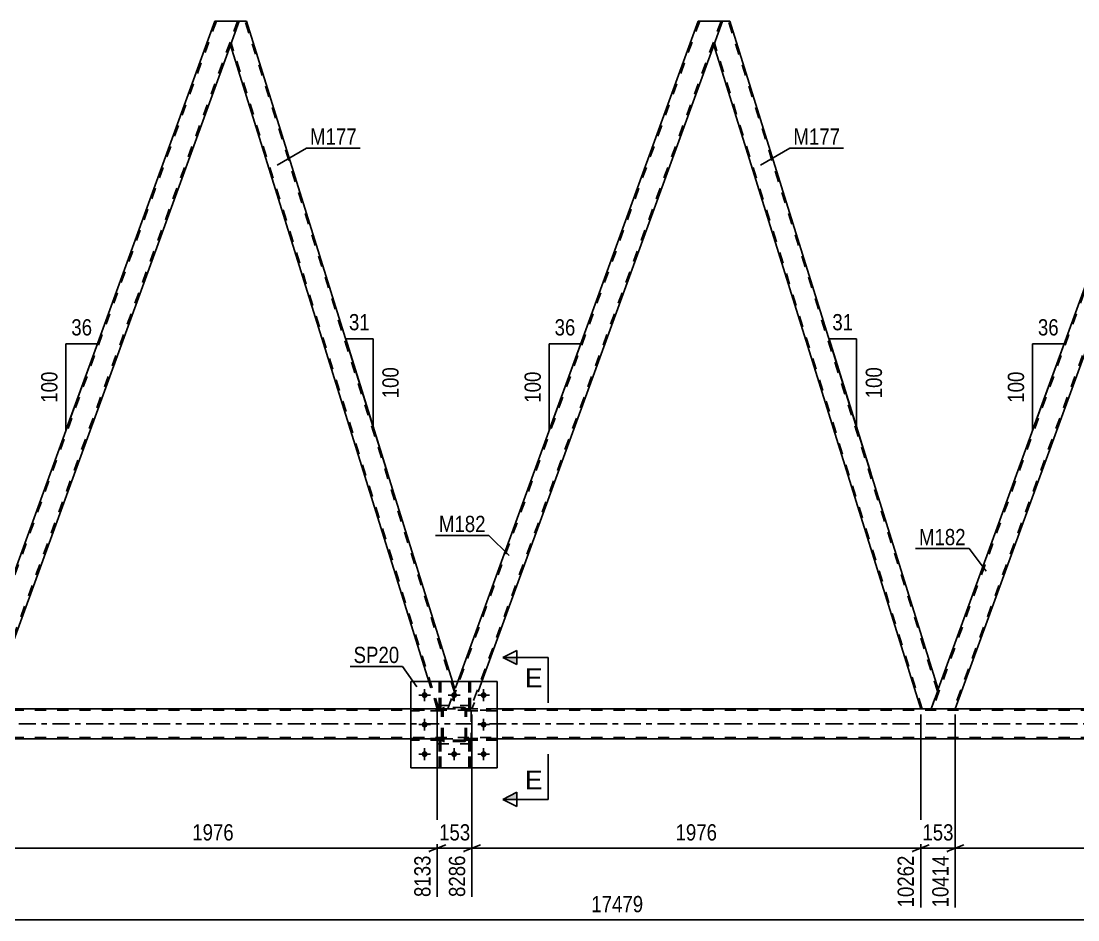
# Model space of a CAD drawing. Header units: millimetres. Extents: x 0 to 841, y 0 to 594.
# Drawn here: x 326.9 to 513, y 302.6 to 461 of the extents above; entities that cross this region are included whole.
import ezdxf

# ---------------------------------------------------------------- set-up
doc = ezdxf.new("R2010")
doc.units = ezdxf.units.MM
doc.linetypes.add('DXK_LINE_DOT2', pattern=[3.9198, 1.9599, -1.9599])
doc.linetypes.add('DXK_LINE_DOT3', pattern=[5.9187, 2.979, -0.9799, 0.9799, -0.9799])
doc.styles.add('Arial', font='ARIAL.TTF', dxfattribs={"height": 0.2})
doc.styles.add('Arial Narrow', font='ARIALN.TTF', dxfattribs={"height": 0.2})

# ---------------------------------------------------------------- blocks, each defined once
blk = doc.blocks.new('Part-318893670-3393 - 3250')
at = {"color": 7, "linetype": 'DXK_LINE_DOT2'}
for p, q in [((406.17, 340.39), (400.17, 340.39)), ((400.17, 333.59), (400.17, 340.39)), ((406.17, 333.59), (406.17, 340.39)), ((406.17, 333.59), (400.17, 333.59))]:
    blk.add_line(p, q, dxfattribs=at)
blk = doc.blocks.new('Part-318893670-3394 - 3250')
at = {"color": 7, "linetype": 'DXK_LINE_DOT2'}
for p, q in [((400.97, 339.51), (401.01, 339.69)), ((401.01, 339.69), (400.97, 339.51)), ((400.97, 334.47), (400.97, 339.51)), ((401.21, 339.51), (401.23, 339.6)), ((401.21, 334.47), (401.21, 339.51)), ((401.23, 339.6), (401.28, 339.68)), ((401.27, 339.95), (401.45, 339.99)), ((401.45, 339.99), (401.27, 339.95)), ((401.28, 339.68), (401.36, 339.73)), ((401.36, 339.73), (401.45, 339.75)), ((404.89, 339.99), (401.45, 339.99)), ((401.45, 339.75), (404.89, 339.75)), ((404.89, 339.99), (405.08, 339.95)), ((405.08, 339.95), (404.89, 339.99)), ((404.89, 339.75), (404.98, 339.73)), ((404.98, 339.73), (405.06, 339.68)), ((405.06, 339.68), (405.11, 339.6)), ((405.11, 339.6), (405.13, 339.51)), ((405.13, 334.47), (405.13, 339.51)), ((405.34, 339.69), (405.37, 339.51)), ((405.37, 339.51), (405.34, 339.69)), ((405.37, 334.47), (405.37, 339.51)), ((401.01, 334.28), (400.97, 334.47)), ((400.97, 334.47), (401.01, 334.28)), ((401.23, 334.37), (401.21, 334.47)), ((401.28, 334.3), (401.23, 334.37)), ((401.45, 333.99), (401.27, 334.02)), ((401.27, 334.02), (401.45, 333.99)), ((401.36, 334.24), (401.28, 334.3)), ((401.45, 334.23), (401.36, 334.24)), ((404.89, 334.23), (401.45, 334.23)), ((404.89, 333.99), (401.45, 333.99)), ((404.98, 334.24), (404.89, 334.23)), ((405.08, 334.02), (404.89, 333.99)), ((404.89, 333.99), (405.08, 334.02)), ((405.06, 334.3), (404.98, 334.24)), ((405.11, 334.37), (405.06, 334.3)), ((405.13, 334.47), (405.11, 334.37)), ((405.37, 334.47), (405.34, 334.28)), ((405.34, 334.28), (405.37, 334.47))]:
    blk.add_line(p, q, dxfattribs=at)
at = {"color": 7, "linetype": 'DXK_LINE_DOT3'}
blk.add_line((403.17, 336.99), (403.17, 336.99), dxfattribs=at)
at = {"color": 7, "linetype": 'DXK_LINE_DOT2'}
for centre, start, end in [((401.45, 339.51), 112.5, 157.5), ((401.45, 339.51), 112.5, 157.5), ((404.89, 339.51), 22.5, 67.5), ((404.89, 339.51), 22.5, 67.5), ((401.45, 334.47), 202.5, 247.5), ((401.45, 334.47), 202.5, 247.5), ((404.89, 334.47), 292.5, 337.5), ((404.89, 334.47), 292.5, 337.5)]:
    blk.add_arc(centre, 0.48, start, end, dxfattribs=at)
blk = doc.blocks.new('Part-318893670-3395 - 3250')
at = {"color": 7, "linetype": 'DXK_LINE_DOT2'}
for p, q in [((395.57, 344.59), (410.77, 344.59)), ((395.57, 344.59), (395.57, 329.39)), ((410.77, 344.59), (410.77, 329.39)), ((395.57, 329.39), (410.77, 329.39))]:
    blk.add_line(p, q, dxfattribs=at)
blk = doc.blocks.new('Part-318893670-3443 - 3250')
at = {"color": 7, "linetype": 'DXK_LINE_DOT2'}
for p, q in [((715.44, 339.52), (107.52, 339.52)), ((410.77, 339.76), (395.57, 339.76)), ((715.44, 334.72), (107.52, 334.72)), ((410.77, 334.48), (395.57, 334.48))]:
    blk.add_line(p, q, dxfattribs=at)
at = {"color": 2, "linetype": 'Continuous'}
for p, q in [((395.57, 339.76), (240.5, 339.76)), ((565.84, 339.76), (410.77, 339.76)), ((395.57, 334.48), (240.5, 334.48)), ((565.84, 334.48), (410.77, 334.48))]:
    blk.add_line(p, q, dxfattribs=at)
at = {"color": 7, "linetype": 'DXK_LINE_DOT3'}
blk.add_line((107.52, 337.12), (715.44, 337.12), dxfattribs=at)
blk = doc.blocks.new('Part-318893670-3448 - 3250')
at = {"color": 2, "linetype": 'Continuous'}
for p, q in [((365.3, 460.98), (363.75, 456.73)), ((366.62, 460.98), (365.3, 460.98)), ((402.9, 344.59), (366.62, 460.98)), ((398.71, 344.59), (363.75, 456.73))]:
    blk.add_line(p, q, dxfattribs=at)
at = {"color": 7, "linetype": 'DXK_LINE_DOT2'}
for p, q in [((403.18, 342.86), (366.37, 460.98)), ((400.46, 339.76), (363.89, 457.1)), ((400.21, 339.76), (398.71, 344.59)), ((403.32, 343.23), (402.9, 344.59)), ((402.06, 339.76), (403.32, 343.23)), ((400.21, 339.76), (402.06, 339.76))]:
    blk.add_line(p, q, dxfattribs=at)
blk = doc.blocks.new('Part-318893670-3459 - 3250')
at = {"color": 7, "linetype": 'DXK_LINE_DOT2'}
for p, q in [((400.97, 339.51), (401.01, 339.69)), ((401.01, 339.69), (400.97, 339.51)), ((400.97, 334.47), (400.97, 339.51)), ((401.21, 339.51), (401.23, 339.6)), ((401.21, 334.47), (401.21, 339.51)), ((401.23, 339.6), (401.28, 339.68)), ((401.27, 339.95), (401.45, 339.99)), ((401.45, 339.99), (401.27, 339.95)), ((401.28, 339.68), (401.36, 339.73)), ((401.36, 339.73), (401.45, 339.75)), ((404.89, 339.99), (401.45, 339.99)), ((401.45, 339.75), (404.89, 339.75)), ((404.89, 339.99), (405.08, 339.95)), ((405.08, 339.95), (404.89, 339.99)), ((404.89, 339.75), (404.98, 339.73)), ((404.98, 339.73), (405.06, 339.68)), ((405.06, 339.68), (405.11, 339.6)), ((405.11, 339.6), (405.13, 339.51)), ((405.13, 334.47), (405.13, 339.51)), ((405.34, 339.69), (405.37, 339.51)), ((405.37, 339.51), (405.34, 339.69)), ((405.37, 334.47), (405.37, 339.51)), ((401.01, 334.28), (400.97, 334.47)), ((400.97, 334.47), (401.01, 334.28)), ((401.23, 334.37), (401.21, 334.47)), ((401.28, 334.3), (401.23, 334.37)), ((401.45, 333.99), (401.27, 334.02)), ((401.27, 334.02), (401.45, 333.99)), ((401.36, 334.24), (401.28, 334.3)), ((401.45, 334.23), (401.36, 334.24)), ((404.89, 334.23), (401.45, 334.23)), ((404.89, 333.99), (401.45, 333.99)), ((404.98, 334.24), (404.89, 334.23)), ((405.08, 334.02), (404.89, 333.99)), ((404.89, 333.99), (405.08, 334.02)), ((405.06, 334.3), (404.98, 334.24)), ((405.11, 334.37), (405.06, 334.3)), ((405.13, 334.47), (405.11, 334.37)), ((405.37, 334.47), (405.34, 334.28)), ((405.34, 334.28), (405.37, 334.47))]:
    blk.add_line(p, q, dxfattribs=at)
at = {"color": 7, "linetype": 'DXK_LINE_DOT3'}
blk.add_line((403.17, 336.99), (403.17, 336.99), dxfattribs=at)
at = {"color": 7, "linetype": 'DXK_LINE_DOT2'}
for centre, start, end in [((401.45, 339.51), 112.5, 157.5), ((401.45, 339.51), 112.5, 157.5), ((404.89, 339.51), 22.5, 67.5), ((404.89, 339.51), 22.5, 67.5), ((401.45, 334.47), 202.5, 247.5), ((401.45, 334.47), 202.5, 247.5), ((404.89, 334.47), 292.5, 337.5), ((404.89, 334.47), 292.5, 337.5)]:
    blk.add_arc(centre, 0.48, start, end, dxfattribs=at)
blk = doc.blocks.new('Part-318893670-3480 - 3250')
at = {"color": 7, "linetype": 'DXK_LINE_DOT2'}
for p, q in [((400.97, 334.55), (395.57, 334.55)), ((395.57, 334.55), (395.57, 334.23)), ((400.97, 334.23), (395.57, 334.23)), ((400.37, 334.23), (400.37, 334.55)), ((400.97, 334.23), (400.97, 334.55))]:
    blk.add_line(p, q, dxfattribs=at)
blk = doc.blocks.new('Part-318893670-3483 - 3250')
at = {"color": 7, "linetype": 'DXK_LINE_DOT2'}
for p, q in [((400.97, 339.75), (395.57, 339.75)), ((395.57, 339.75), (395.57, 339.43)), ((400.97, 339.43), (395.57, 339.43)), ((400.37, 339.43), (400.37, 339.75)), ((400.97, 339.43), (400.97, 339.75))]:
    blk.add_line(p, q, dxfattribs=at)
blk = doc.blocks.new('Bolt-318893670-3623 - 3250')
at = {"linetype": 'Continuous'}
for points in [[(398.49, 342.19, -1), (397.45, 342.19, -1)], [(403.69, 342.19, -1), (402.65, 342.19, -1)], [(408.89, 342.19, -1), (407.85, 342.19, -1)], [(398.49, 336.99, -1), (397.45, 336.99, -1)], [(408.89, 336.99, -1), (407.85, 336.99, -1)], [(398.49, 331.79, -1), (397.45, 331.79, -1)], [(403.69, 331.79, -1), (402.65, 331.79, -1)], [(408.89, 331.79, -1), (407.85, 331.79, -1)]]:
    blk.add_hatch(color=1, dxfattribs=at).paths.add_polyline_path(points)
at = {"color": 1, "linetype": 'Continuous'}
for p, q in [((397.97, 343.23), (397.97, 341.15)), ((403.17, 343.23), (403.17, 341.15)), ((408.37, 343.23), (408.37, 341.15)), ((399.01, 342.19), (396.93, 342.19)), ((404.21, 342.19), (402.13, 342.19)), ((409.41, 342.19), (407.33, 342.19)), ((399.01, 336.99), (396.93, 336.99)), ((397.97, 338.03), (397.97, 335.95)), ((409.41, 336.99), (407.33, 336.99)), ((408.37, 338.03), (408.37, 335.95)), ((399.01, 331.79), (396.93, 331.79)), ((397.97, 332.83), (397.97, 330.75)), ((404.21, 331.79), (402.13, 331.79)), ((403.17, 332.83), (403.17, 330.75)), ((409.41, 331.79), (407.33, 331.79)), ((408.37, 332.83), (408.37, 330.75))]:
    blk.add_line(p, q, dxfattribs=at)
blk = doc.blocks.new('Bolt-318893670-3499 - 3250')
at = {"color": 1, "linetype": 'Continuous'}
for p, q in [((397.97, 343.23), (397.97, 342.53)), ((403.17, 343.23), (403.17, 342.53)), ((408.37, 343.23), (408.37, 342.53)), ((396.93, 342.19), (397.63, 342.19)), ((397.97, 341.15), (397.97, 341.84)), ((399.01, 342.19), (398.32, 342.19)), ((402.13, 342.19), (402.83, 342.19)), ((403.17, 341.15), (403.17, 341.84)), ((404.21, 342.19), (403.52, 342.19)), ((407.33, 342.19), (408.03, 342.19)), ((408.37, 341.15), (408.37, 341.84)), ((409.41, 342.19), (408.72, 342.19)), ((396.93, 336.99), (397.63, 336.99)), ((397.97, 338.03), (397.97, 337.33)), ((399.01, 336.99), (398.32, 336.99)), ((407.33, 336.99), (408.03, 336.99)), ((408.37, 338.03), (408.37, 337.33)), ((409.41, 336.99), (408.72, 336.99)), ((397.97, 335.95), (397.97, 336.64)), ((408.37, 335.95), (408.37, 336.64)), ((396.93, 331.79), (397.63, 331.79)), ((397.97, 332.83), (397.97, 332.13)), ((397.97, 330.75), (397.97, 331.44)), ((399.01, 331.79), (398.32, 331.79)), ((402.13, 331.79), (402.83, 331.79)), ((403.17, 332.83), (403.17, 332.13)), ((403.17, 330.75), (403.17, 331.44)), ((404.21, 331.79), (403.52, 331.79)), ((407.33, 331.79), (408.03, 331.79)), ((408.37, 332.83), (408.37, 332.13)), ((408.37, 330.75), (408.37, 331.44)), ((409.41, 331.79), (408.72, 331.79))]:
    blk.add_line(p, q, dxfattribs=at)
blk = doc.blocks.new('Part-318893670-3585 - 3250')
at = {"color": 7, "linetype": 'DXK_LINE_DOT2'}
for p, q in [((410.77, 334.55), (405.37, 334.55)), ((405.37, 334.55), (405.37, 334.23)), ((405.37, 334.23), (410.77, 334.23)), ((405.97, 334.23), (405.97, 334.55)), ((410.77, 334.23), (410.77, 334.55))]:
    blk.add_line(p, q, dxfattribs=at)
blk = doc.blocks.new('Part-318893670-3504 - 3250')
at = {"color": 2, "linetype": 'Continuous'}
for p, q in [((450.43, 460.98), (448.89, 456.73)), ((451.75, 460.98), (450.43, 460.98)), ((488.45, 343.23), (451.75, 460.98)), ((485.35, 339.76), (448.89, 456.73)), ((488.18, 342.49), (487.19, 339.76)), ((488.45, 343.23), (488.18, 342.49))]:
    blk.add_line(p, q, dxfattribs=at)
at = {"color": 7, "linetype": 'DXK_LINE_DOT2'}
for p, q in [((488.32, 342.86), (451.5, 460.98)), ((485.6, 339.76), (449.02, 457.1)), ((487.19, 339.76), (485.35, 339.76))]:
    blk.add_line(p, q, dxfattribs=at)
blk = doc.blocks.new('Part-318893670-3509 - 3250')
at = {"color": 7, "linetype": 'DXK_LINE_DOT2'}
for p, q in [((446.43, 460.98), (402.31, 339.76)), ((450.18, 460.98), (406.06, 339.76)), ((450.43, 460.98), (448.89, 456.73)), ((402.06, 339.76), (403.81, 344.59)), ((408.07, 344.59), (406.31, 339.76)), ((406.31, 339.76), (402.06, 339.76))]:
    blk.add_line(p, q, dxfattribs=at)
at = {"color": 2, "linetype": 'Continuous'}
for p, q in [((446.18, 460.98), (403.81, 344.59)), ((450.43, 460.98), (446.18, 460.98)), ((448.89, 456.73), (408.07, 344.59))]:
    blk.add_line(p, q, dxfattribs=at)
blk = doc.blocks.new('Part-318893670-3665 - 3250')
at = {"color": 7, "linetype": 'DXK_LINE_DOT2'}
for p, q in [((531.57, 460.98), (487.45, 339.76)), ((535.31, 460.98), (491.19, 339.76)), ((535.57, 460.98), (534.02, 456.73)), ((487.19, 339.76), (488.45, 343.23)), ((491.45, 339.76), (487.19, 339.76))]:
    blk.add_line(p, q, dxfattribs=at)
at = {"color": 2, "linetype": 'Continuous'}
for p, q in [((531.31, 460.98), (488.45, 343.23)), ((535.57, 460.98), (531.31, 460.98)), ((534.02, 456.73), (491.45, 339.76))]:
    blk.add_line(p, q, dxfattribs=at)
blk = doc.blocks.new('Part-318893670-3526 - 3250')
at = {"color": 2, "linetype": 'Continuous'}
for p, q in [((410.77, 344.59), (395.57, 344.59)), ((395.57, 329.39), (395.57, 344.59)), ((410.77, 329.39), (410.77, 344.59)), ((410.77, 329.39), (395.57, 329.39))]:
    blk.add_line(p, q, dxfattribs=at)
blk = doc.blocks.new('Part-318893670-3553 - 3250')
at = {"color": 2, "linetype": 'Continuous'}
blk.add_line((406.05, 344.59), (405.73, 344.59), dxfattribs=at)
at = {"color": 7, "linetype": 'DXK_LINE_DOT2'}
for p, q in [((405.73, 344.59), (405.73, 339.74)), ((406.05, 339.74), (406.05, 344.59)), ((405.73, 340.34), (406.05, 340.34)), ((405.73, 339.74), (406.05, 339.74))]:
    blk.add_line(p, q, dxfattribs=at)
blk = doc.blocks.new('Part-318893670-3556 - 3250')
at = {"color": 2, "linetype": 'Continuous'}
blk.add_line((400.85, 344.59), (400.53, 344.59), dxfattribs=at)
at = {"color": 7, "linetype": 'DXK_LINE_DOT2'}
for p, q in [((400.53, 344.59), (400.53, 339.74)), ((400.85, 339.74), (400.85, 344.59)), ((400.53, 340.34), (400.85, 340.34)), ((400.53, 339.74), (400.85, 339.74))]:
    blk.add_line(p, q, dxfattribs=at)
blk = doc.blocks.new('Part-318893670-3567 - 3250')
at = {"color": 7, "linetype": 'DXK_LINE_DOT2'}
for p, q in [((406.05, 334.22), (405.73, 334.22)), ((405.73, 334.22), (405.73, 329.39)), ((405.73, 333.62), (406.05, 333.62)), ((406.05, 329.39), (406.05, 334.22)), ((405.73, 329.39), (406.05, 329.39))]:
    blk.add_line(p, q, dxfattribs=at)
blk = doc.blocks.new('Part-318893670-3570 - 3250')
at = {"color": 7, "linetype": 'DXK_LINE_DOT2'}
for p, q in [((405.37, 339.43), (405.37, 339.75)), ((405.37, 339.75), (410.77, 339.75)), ((410.77, 339.43), (405.37, 339.43)), ((405.97, 339.43), (405.97, 339.75)), ((410.77, 339.75), (410.77, 339.43))]:
    blk.add_line(p, q, dxfattribs=at)
blk = doc.blocks.new('Part-318893670-3574 - 3250')
at = {"color": 7, "linetype": 'DXK_LINE_DOT2'}
for p, q in [((405.73, 329.39), (405.73, 334.22)), ((405.73, 334.22), (406.05, 334.22)), ((405.73, 333.62), (406.05, 333.62)), ((406.05, 334.22), (406.05, 329.39)), ((406.05, 329.39), (405.73, 329.39))]:
    blk.add_line(p, q, dxfattribs=at)
blk = doc.blocks.new('Part-318893670-3577 - 3250')
at = {"color": 7, "linetype": 'DXK_LINE_DOT2'}
for p, q in [((400.53, 329.39), (400.53, 334.22)), ((400.53, 334.22), (400.85, 334.22)), ((400.53, 333.62), (400.85, 333.62)), ((400.85, 334.22), (400.85, 329.39)), ((400.85, 329.39), (400.53, 329.39))]:
    blk.add_line(p, q, dxfattribs=at)
blk = doc.blocks.new('Part-318893670-3597 - 3250')
at = {"color": 7, "linetype": 'DXK_LINE_DOT2'}
for p, q in [((400.97, 339.75), (395.57, 339.75)), ((395.57, 339.43), (395.57, 339.75)), ((400.97, 339.43), (395.57, 339.43)), ((400.37, 339.43), (400.37, 339.75)), ((400.97, 339.75), (400.97, 339.43))]:
    blk.add_line(p, q, dxfattribs=at)
blk = doc.blocks.new('Part-318893670-3600 - 3250')
at = {"color": 7, "linetype": 'DXK_LINE_DOT2'}
for p, q in [((405.37, 334.23), (405.37, 334.55)), ((405.37, 334.55), (410.77, 334.55)), ((410.77, 334.23), (405.37, 334.23)), ((405.97, 334.23), (405.97, 334.55)), ((410.77, 334.55), (410.77, 334.23))]:
    blk.add_line(p, q, dxfattribs=at)
blk = doc.blocks.new('Part-318893670-3603 - 3250')
at = {"color": 7, "linetype": 'DXK_LINE_DOT2'}
for p, q in [((406.17, 340.39), (400.17, 340.39)), ((400.17, 333.59), (400.17, 340.39)), ((406.17, 333.59), (406.17, 340.39)), ((406.17, 333.59), (400.17, 333.59))]:
    blk.add_line(p, q, dxfattribs=at)
blk = doc.blocks.new('Part-318893670-3606 - 3250')
at = {"color": 7, "linetype": 'DXK_LINE_DOT2'}
for p, q in [((400.85, 334.22), (400.53, 334.22)), ((400.53, 334.22), (400.53, 329.39)), ((400.53, 333.62), (400.85, 333.62)), ((400.85, 329.39), (400.85, 334.22)), ((400.53, 329.39), (400.85, 329.39))]:
    blk.add_line(p, q, dxfattribs=at)
blk = doc.blocks.new('Part-318893670-3636 - 3250')
at = {"color": 7, "linetype": 'DXK_LINE_DOT2'}
for p, q in [((405.73, 339.74), (405.73, 344.59)), ((405.73, 344.59), (406.05, 344.59)), ((406.05, 344.59), (406.05, 339.74)), ((405.73, 340.34), (406.05, 340.34)), ((406.05, 339.74), (405.73, 339.74))]:
    blk.add_line(p, q, dxfattribs=at)
blk = doc.blocks.new('Part-318893670-3644 - 3250')
at = {"color": 7, "linetype": 'DXK_LINE_DOT2'}
for p, q in [((361.3, 460.98), (317.18, 339.76)), ((365.04, 460.98), (320.92, 339.76)), ((365.3, 460.98), (363.75, 456.73)), ((316.92, 339.76), (318.19, 343.23)), ((321.18, 339.76), (316.92, 339.76))]:
    blk.add_line(p, q, dxfattribs=at)
at = {"color": 2, "linetype": 'Continuous'}
for p, q in [((361.04, 460.98), (318.19, 343.23)), ((365.3, 460.98), (361.04, 460.98)), ((363.75, 456.73), (321.18, 339.76))]:
    blk.add_line(p, q, dxfattribs=at)
blk = doc.blocks.new('Part-318893670-3674 - 3250')
at = {"color": 7, "linetype": 'DXK_LINE_DOT2'}
for p, q in [((400.97, 334.55), (395.57, 334.55)), ((395.57, 334.23), (395.57, 334.55)), ((400.97, 334.23), (395.57, 334.23)), ((400.37, 334.23), (400.37, 334.55)), ((400.97, 334.55), (400.97, 334.23))]:
    blk.add_line(p, q, dxfattribs=at)
blk = doc.blocks.new('Part-318893670-3700 - 3250')
at = {"color": 7, "linetype": 'DXK_LINE_DOT2'}
for p, q in [((410.77, 339.75), (405.37, 339.75)), ((405.37, 339.75), (405.37, 339.43)), ((405.37, 339.43), (410.77, 339.43)), ((405.97, 339.43), (405.97, 339.75)), ((410.77, 339.43), (410.77, 339.75))]:
    blk.add_line(p, q, dxfattribs=at)
blk = doc.blocks.new('Part-318893670-3706 - 3250')
at = {"color": 7, "linetype": 'DXK_LINE_DOT2'}
for p, q in [((400.53, 339.74), (400.53, 344.59)), ((400.53, 344.59), (400.85, 344.59)), ((400.85, 344.59), (400.85, 339.74)), ((400.53, 340.34), (400.85, 340.34)), ((400.85, 339.74), (400.53, 339.74))]:
    blk.add_line(p, q, dxfattribs=at)
blk = doc.blocks.new('AngleDimension-318893670-12401 - 3250')
at = {"color": 7, "linetype": 'Continuous'}
for p, q in [((474.03, 404.99), (469.21, 404.99)), ((474.03, 389.52), (469.21, 404.99)), ((474.03, 389.52), (474.03, 404.99)), ((476.57, 381.34), (474.03, 389.52))]:
    blk.add_line(p, q, dxfattribs=at)
at = {"color": 0}
for points in [[(474.04, 405.89), (474.04, 410.09), (469.19, 410.09), (469.19, 405.89)], [(479.13, 400.59), (474.93, 400.59), (474.93, 393.91), (479.13, 393.91)]]:
    blk.add_wipeout(points, dxfattribs=at)
at = {"color": 3, "style": 'Arial Narrow'}
blk.add_text('31', height=2.863, dxfattribs=at).set_placement((469.79, 406.49))
blk.add_text('100', height=2.863, rotation=90.0002, dxfattribs=at).set_placement((478.53, 394.51))
blk = doc.blocks.new('AngleDimension-318893670-12375 - 3250')
at = {"color": 7, "linetype": 'Continuous'}
for p, q in [((334.79, 404.08), (340.33, 404.08)), ((334.79, 388.86), (340.33, 404.08)), ((334.79, 388.86), (334.79, 404.08)), ((335.04, 389.55), (334.79, 388.86))]:
    blk.add_line(p, q, dxfattribs=at)
at = {"color": 0}
for points in [[(339.99, 404.98), (339.99, 409.18), (335.14, 409.18), (335.14, 404.98)], [(333.89, 399.81), (329.69, 399.81), (329.69, 393.13), (333.89, 393.13)]]:
    blk.add_wipeout(points, dxfattribs=at)
at = {"color": 3, "style": 'Arial Narrow'}
blk.add_text('36', height=2.863, dxfattribs=at).set_placement((335.74, 405.58))
blk.add_text('100', height=2.863, rotation=90.0002, dxfattribs=at).set_placement((333.29, 393.73))
blk = doc.blocks.new('StraightDimension-318893670-4085 - 3250')
at = {"color": 7, "linetype": 'Continuous'}
for p, q in [((321.18, 338.76), (321.18, 306.61)), ((400.21, 338.76), (400.21, 306.61)), ((322.68, 315.82), (319.68, 314.62)), ((321.18, 315.22), (400.21, 315.22)), ((398.71, 314.62), (401.71, 315.82))]:
    blk.add_line(p, q, dxfattribs=at)
at = {"color": 0}
blk.add_wipeout([(364.95, 315.97), (364.95, 320.17), (356.44, 320.17), (356.44, 315.97)], dxfattribs=at)
at = {"color": 0, "linetype": 'Continuous'}
blk.add_wipeout([(399.61, 314.52), (395.41, 314.52), (395.41, 306.01), (399.61, 306.01)], dxfattribs=at)
at = {"color": 3, "style": 'Arial Narrow'}
blk.add_text('1976', height=2.863, dxfattribs=at).set_placement((357.04, 316.57))
at = {"color": 3, "linetype": 'Continuous', "style": 'Arial Narrow'}
blk.add_text('8133', height=2.863, rotation=90.0002, dxfattribs=at).set_placement((399.01, 306.61))
blk = doc.blocks.new('StraightDimension-318893670-3990 - 3250')
at = {"color": 7, "linetype": 'Continuous'}
blk.add_line((96.66, 302.58), (767.17, 302.58), dxfattribs=at)
at = {"color": 0}
blk.add_wipeout([(437.08, 303.33), (437.08, 307.53), (426.74, 307.53), (426.74, 303.33)], dxfattribs=at)
at = {"color": 3, "style": 'Arial Narrow'}
blk.add_text('17479', height=2.863, dxfattribs=at).set_placement((427.34, 303.93))
blk = doc.blocks.new('StraightDimension-318893670-4104 - 3250')
at = {"color": 7, "linetype": 'Continuous'}
for p, q in [((400.21, 338.76), (400.21, 306.61)), ((406.31, 338.76), (406.31, 306.61)), ((398.71, 314.62), (401.71, 315.82)), ((400.21, 315.22), (406.31, 315.22)), ((407.81, 315.82), (404.81, 314.62))]:
    blk.add_line(p, q, dxfattribs=at)
at = {"color": 0}
blk.add_wipeout([(406.6, 315.97), (406.6, 320.17), (399.92, 320.17), (399.92, 315.97)], dxfattribs=at)
at = {"color": 0, "linetype": 'Continuous'}
blk.add_wipeout([(405.71, 314.52), (401.51, 314.52), (401.51, 306.01), (405.71, 306.01)], dxfattribs=at)
at = {"color": 3, "style": 'Arial Narrow'}
blk.add_text('153', height=2.863, dxfattribs=at).set_placement((400.52, 316.57))
at = {"color": 3, "linetype": 'Continuous', "style": 'Arial Narrow'}
blk.add_text('8286', height=2.863, rotation=90.0002, dxfattribs=at).set_placement((405.11, 306.61))
blk = doc.blocks.new('StraightDimension-318893670-4123 - 3250')
at = {"color": 7, "linetype": 'Continuous'}
for p, q in [((406.31, 338.76), (406.31, 306.61)), ((485.35, 338.76), (485.35, 304.78)), ((407.81, 315.82), (404.81, 314.62)), ((406.31, 315.22), (485.35, 315.22)), ((483.85, 314.62), (486.85, 315.82))]:
    blk.add_line(p, q, dxfattribs=at)
at = {"color": 0}
blk.add_wipeout([(450.09, 315.97), (450.09, 320.17), (441.57, 320.17), (441.57, 315.97)], dxfattribs=at)
at = {"color": 0, "linetype": 'Continuous'}
blk.add_wipeout([(484.75, 314.52), (480.55, 314.52), (480.55, 304.18), (484.75, 304.18)], dxfattribs=at)
at = {"color": 3, "style": 'Arial Narrow'}
blk.add_text('1976', height=2.863, dxfattribs=at).set_placement((442.17, 316.57))
at = {"color": 3, "linetype": 'Continuous', "style": 'Arial Narrow'}
blk.add_text('10262', height=2.863, rotation=90.0002, dxfattribs=at).set_placement((484.15, 304.78))
blk = doc.blocks.new('StraightDimension-318893670-4142 - 3250')
at = {"color": 7, "linetype": 'Continuous'}
for p, q in [((485.35, 338.76), (485.35, 304.78)), ((491.45, 338.76), (491.45, 304.78)), ((483.85, 314.62), (486.85, 315.82)), ((485.35, 315.22), (491.45, 315.22)), ((492.95, 315.82), (489.95, 314.62))]:
    blk.add_line(p, q, dxfattribs=at)
at = {"color": 0}
blk.add_wipeout([(491.74, 315.97), (491.74, 320.17), (485.05, 320.17), (485.05, 315.97)], dxfattribs=at)
at = {"color": 0, "linetype": 'Continuous'}
blk.add_wipeout([(490.85, 314.52), (486.65, 314.52), (486.65, 304.18), (490.85, 304.18)], dxfattribs=at)
at = {"color": 3, "style": 'Arial Narrow'}
blk.add_text('153', height=2.863, dxfattribs=at).set_placement((485.65, 316.57))
at = {"color": 3, "linetype": 'Continuous', "style": 'Arial Narrow'}
blk.add_text('10414', height=2.863, rotation=90.0002, dxfattribs=at).set_placement((490.25, 304.78))
blk = doc.blocks.new('StraightDimension-318893670-4161 - 3250')
at = {"color": 7, "linetype": 'Continuous'}
for p, q in [((491.45, 338.76), (491.45, 304.78)), ((570.48, 338.76), (570.48, 304.78)), ((492.95, 315.82), (489.95, 314.62)), ((491.45, 315.22), (570.48, 315.22)), ((568.98, 314.62), (571.98, 315.82))]:
    blk.add_line(p, q, dxfattribs=at)
at = {"color": 0}
blk.add_wipeout([(535.22, 315.97), (535.22, 320.17), (526.71, 320.17), (526.71, 315.97)], dxfattribs=at)
at = {"color": 0, "linetype": 'Continuous'}
blk.add_wipeout([(569.88, 314.52), (565.68, 314.52), (565.68, 304.18), (569.88, 304.18)], dxfattribs=at)
at = {"color": 3, "style": 'Arial Narrow'}
blk.add_text('1976', height=2.863, dxfattribs=at).set_placement((527.31, 316.57))
at = {"color": 3, "linetype": 'Continuous', "style": 'Arial Narrow'}
blk.add_text('12390', height=2.863, rotation=90.0002, dxfattribs=at).set_placement((569.28, 304.78))
blk = doc.blocks.new('AngleDimension-318893670-12373 - 3250')
at = {"color": 7, "linetype": 'Continuous'}
for p, q in [((388.89, 404.99), (384.07, 404.99)), ((388.89, 389.52), (384.07, 404.99)), ((388.89, 389.52), (388.89, 404.99)), ((391.44, 381.34), (388.89, 389.52))]:
    blk.add_line(p, q, dxfattribs=at)
at = {"color": 0}
for points in [[(388.91, 405.89), (388.91, 410.09), (384.05, 410.09), (384.05, 405.89)], [(393.99, 400.59), (389.79, 400.59), (389.79, 393.91), (393.99, 393.91)]]:
    blk.add_wipeout(points, dxfattribs=at)
at = {"color": 3, "style": 'Arial Narrow'}
blk.add_text('31', height=2.863, dxfattribs=at).set_placement((384.65, 406.49))
blk.add_text('100', height=2.863, rotation=90.0002, dxfattribs=at).set_placement((393.39, 394.51))
blk = doc.blocks.new('AngleDimension-318893670-12403 - 3250')
at = {"color": 7, "linetype": 'Continuous'}
for p, q in [((419.93, 404.08), (425.47, 404.08)), ((419.93, 388.86), (425.47, 404.08)), ((419.93, 388.86), (419.93, 404.08)), ((420.18, 389.55), (419.93, 388.86))]:
    blk.add_line(p, q, dxfattribs=at)
at = {"color": 0}
for points in [[(425.13, 404.98), (425.13, 409.18), (420.27, 409.18), (420.27, 404.98)], [(419.03, 399.81), (414.83, 399.81), (414.83, 393.13), (419.03, 393.13)]]:
    blk.add_wipeout(points, dxfattribs=at)
at = {"color": 3, "style": 'Arial Narrow'}
blk.add_text('36', height=2.863, dxfattribs=at).set_placement((420.87, 405.58))
blk.add_text('100', height=2.863, rotation=90.0002, dxfattribs=at).set_placement((418.43, 393.73))
blk = doc.blocks.new('AngleDimension-318893670-12431 - 3250')
at = {"color": 7, "linetype": 'Continuous'}
for p, q in [((505.06, 404.08), (510.6, 404.08)), ((505.06, 388.86), (510.6, 404.08)), ((505.06, 388.86), (505.06, 404.08)), ((505.31, 389.55), (505.06, 388.86))]:
    blk.add_line(p, q, dxfattribs=at)
at = {"color": 0}
for points in [[(510.26, 404.98), (510.26, 409.18), (505.4, 409.18), (505.4, 404.98)], [(504.16, 399.81), (499.96, 399.81), (499.96, 393.13), (504.16, 393.13)]]:
    blk.add_wipeout(points, dxfattribs=at)
at = {"color": 3, "style": 'Arial Narrow'}
blk.add_text('36', height=2.863, dxfattribs=at).set_placement((506, 405.58))
blk.add_text('100', height=2.863, rotation=90.0002, dxfattribs=at).set_placement((503.56, 393.73))
blk = doc.blocks.new('Mark-318893670-3444 - 3250')
at = {"color": 0}
blk.add_wipeout([(386.01, 439.2), (386.01, 442.2), (377.79, 442.2), (377.79, 439.2)], dxfattribs=at)
blk.add_wipeout([(386.01, 439.2), (386.01, 442.2), (377.79, 442.2), (377.79, 439.2)], dxfattribs=at)
at = {"color": 30, "linetype": 'Continuous'}
for p, q in [((371.99, 435.6), (377.19, 438.6)), ((377.19, 438.6), (386.61, 438.6))]:
    blk.add_line(p, q, dxfattribs=at)
at = {"color": 3, "style": 'Arial Narrow'}
blk.add_text('M177', height=2.863, dxfattribs=at).set_placement((377.79, 439.2))
blk = doc.blocks.new('Mark-318893670-3500 - 3250')
at = {"color": 0}
blk.add_wipeout([(471.15, 439.2), (471.15, 442.2), (462.93, 442.2), (462.93, 439.2)], dxfattribs=at)
blk.add_wipeout([(471.15, 439.2), (471.15, 442.2), (462.93, 442.2), (462.93, 439.2)], dxfattribs=at)
at = {"color": 30, "linetype": 'Continuous'}
for p, q in [((457.13, 435.6), (462.33, 438.6)), ((462.33, 438.6), (471.75, 438.6))]:
    blk.add_line(p, q, dxfattribs=at)
at = {"color": 3, "style": 'Arial Narrow'}
blk.add_text('M177', height=2.863, dxfattribs=at).set_placement((462.93, 439.2))
blk = doc.blocks.new('Mark-318893670-3505 - 3250')
at = {"color": 0}
blk.add_wipeout([(408.71, 370.93), (408.71, 373.93), (400.49, 373.93), (400.49, 370.93)], dxfattribs=at)
blk.add_wipeout([(408.71, 370.93), (408.71, 373.93), (400.49, 373.93), (400.49, 370.93)], dxfattribs=at)
at = {"color": 30, "linetype": 'Continuous'}
for p in [(399.89, 370.33), (412.85, 366.79)]:
    blk.add_line(p, (409.31, 370.33), dxfattribs=at)
at = {"color": 3, "style": 'Arial Narrow'}
blk.add_text('M182', height=2.863, dxfattribs=at).set_placement((400.49, 370.93))
blk = doc.blocks.new('Mark-318893670-3522 - 3250')
at = {"color": 0}
blk.add_wipeout([(393.49, 347.85), (393.49, 350.85), (385.46, 350.85), (385.46, 347.85)], dxfattribs=at)
blk.add_wipeout([(393.49, 347.85), (393.49, 350.85), (385.46, 350.85), (385.46, 347.85)], dxfattribs=at)
at = {"color": 30, "linetype": 'Continuous'}
for p in [(384.86, 347.25), (396.62, 343.66)]:
    blk.add_line(p, (394.09, 347.25), dxfattribs=at)
at = {"color": 3, "style": 'Arial Narrow'}
blk.add_text('SP20', height=2.863, dxfattribs=at).set_placement((385.46, 347.85))
blk = doc.blocks.new('Mark-318893670-3661 - 3250')
at = {"color": 0}
blk.add_wipeout([(493.27, 368.61), (493.27, 371.61), (485.05, 371.61), (485.05, 368.61)], dxfattribs=at)
blk.add_wipeout([(493.27, 368.61), (493.27, 371.61), (485.05, 371.61), (485.05, 368.61)], dxfattribs=at)
at = {"color": 30, "linetype": 'Continuous'}
for p in [(484.45, 368.01), (496.88, 364.02)]:
    blk.add_line(p, (493.87, 368.01), dxfattribs=at)
at = {"color": 3, "style": 'Arial Narrow'}
blk.add_text('M182', height=2.863, dxfattribs=at).set_placement((485.05, 368.61))
blk = doc.blocks.new('SectionMark-318893670-4689 - 3250')
at = {"linetype": 'Continuous'}
for points in [[(414.24, 348.81), (414.24, 347.56), (411.74, 348.81)], [(414.24, 325.06), (414.24, 323.81), (411.74, 323.81)]]:
    blk.add_hatch(color=6, dxfattribs=at).paths.add_polyline_path(points)
at = {"color": 6, "linetype": 'Continuous'}
for p, q in [((411.74, 348.81), (414.24, 350.06)), ((414.24, 347.56), (414.24, 350.06)), ((419.74, 348.81), (411.74, 348.81)), ((411.74, 348.81), (414.24, 347.56)), ((419.74, 348.81), (419.74, 340.81)), ((419.74, 323.81), (419.74, 331.81)), ((411.74, 323.81), (414.24, 325.06)), ((414.24, 325.06), (414.24, 322.56)), ((419.74, 323.81), (411.74, 323.81)), ((414.24, 322.56), (411.74, 323.81))]:
    blk.add_line(p, q, dxfattribs=at)
at = {"color": 0, "linetype": 'Continuous'}
for points in [[(418.74, 343.56), (418.74, 347.06), (415.63, 347.06), (415.63, 343.56)], [(418.74, 325.56), (418.74, 329.06), (415.63, 329.06), (415.63, 325.56)]]:
    blk.add_wipeout(points, dxfattribs=at)
at = {"color": 3, "linetype": 'Continuous', "style": 'Arial'}
for p in [(415.63, 343.56), (415.63, 325.56)]:
    blk.add_text('E', height=3.34, dxfattribs=at).set_placement(p)

msp = doc.modelspace()

# ---------------------------------------------------------------- block references
for name in ['Part-318893670-3644 - 3250', 'Part-318893670-3448 - 3250', 'Part-318893670-3509 - 3250', 'Part-318893670-3504 - 3250', 'Part-318893670-3665 - 3250', 'Part-318893670-3395 - 3250', 'Part-318893670-3526 - 3250', 'Part-318893670-3556 - 3250', 'Part-318893670-3706 - 3250', 'Part-318893670-3553 - 3250', 'Part-318893670-3636 - 3250', 'Bolt-318893670-3623 - 3250', 'Bolt-318893670-3499 - 3250', 'Part-318893670-3443 - 3250', 'Part-318893670-3483 - 3250', 'Part-318893670-3597 - 3250', 'Part-318893670-3393 - 3250', 'Part-318893670-3603 - 3250', 'Part-318893670-3394 - 3250', 'Part-318893670-3459 - 3250', 'Part-318893670-3570 - 3250', 'Part-318893670-3700 - 3250', 'Part-318893670-3480 - 3250', 'Part-318893670-3674 - 3250', 'Part-318893670-3577 - 3250', 'Part-318893670-3606 - 3250', 'Part-318893670-3585 - 3250', 'Part-318893670-3600 - 3250', 'Part-318893670-3567 - 3250', 'Part-318893670-3574 - 3250']:
    msp.add_blockref(name, (0, 0))

# ---------------------------------------------------------------- next in the draw order: block references
for name in ['AngleDimension-318893670-12401 - 3250', 'AngleDimension-318893670-12375 - 3250', 'StraightDimension-318893670-4085 - 3250']:
    msp.add_blockref(name, (0, 0))

# ---------------------------------------------------------------- next in the draw order: block references
msp.add_blockref('StraightDimension-318893670-3990 - 3250', (0, 0))

# ---------------------------------------------------------------- next in the draw order: block references
for name in ['Mark-318893670-3444 - 3250', 'Mark-318893670-3500 - 3250', 'AngleDimension-318893670-12373 - 3250', 'AngleDimension-318893670-12403 - 3250', 'AngleDimension-318893670-12431 - 3250', 'Mark-318893670-3505 - 3250', 'Mark-318893670-3661 - 3250', 'Mark-318893670-3522 - 3250', 'StraightDimension-318893670-4104 - 3250']:
    msp.add_blockref(name, (0, 0))

# ---------------------------------------------------------------- next in the draw order: block references
msp.add_blockref('StraightDimension-318893670-4123 - 3250', (0, 0))

# ---------------------------------------------------------------- next in the draw order: block references
for name in ['SectionMark-318893670-4689 - 3250', 'StraightDimension-318893670-4142 - 3250']:
    msp.add_blockref(name, (0, 0))

# ---------------------------------------------------------------- next in the draw order: block references
msp.add_blockref('StraightDimension-318893670-4161 - 3250', (0, 0))

doc.saveas('drawing.dxf')
